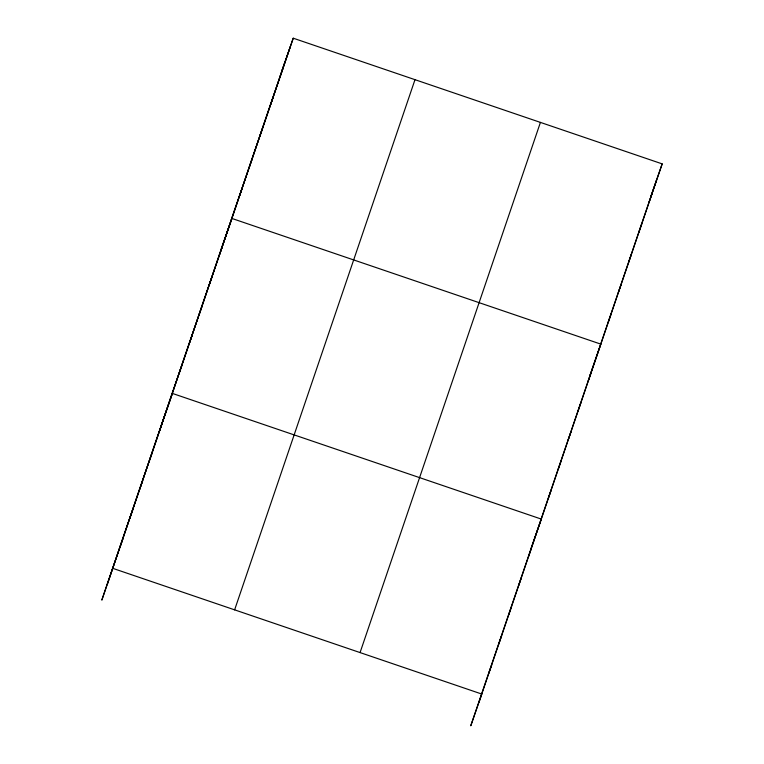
<?xml version="1.0" encoding="UTF-8"?>
<svg xmlns="http://www.w3.org/2000/svg" width="764" height="764" viewBox="0 0 764 764"><rect width="100%" height="100%" fill="white"/><g stroke="black" fill="none" stroke-linecap="round" stroke-linejoin="round"><path stroke-width="1.15" d="M284.877 62.228L101.822 600.122L293.242 38.2L662.178 163.878L478.904 702.412M107.285 584.45L290.33 46.556M234.624 609.853L414.995 79.676M360.064 652.58L540.425 122.402M656.582 179.951L470.758 725.8L481.807 694.056L112.881 568.378M282.193 69.944L293.242 38.2M280.111 76.601L283.024 68.244M269.893 106.645L272.805 98.289M259.674 136.689L262.577 128.333M249.456 166.733L252.359 158.377M239.227 196.778L242.14 188.412M220.863 250.21L231.922 218.456L600.848 344.134L589.798 375.888M219.087 255.978L221.999 247.622M209.174 285.134L212.077 276.778M199.251 314.3L202.164 305.934M189.329 343.456L192.242 335.1M179.406 372.612L182.319 364.256M161.347 425.166L172.397 393.422L541.332 519.1L530.665 549.736M159.571 430.934L162.484 422.578M149.648 460.09L152.561 451.734M139.726 489.256L142.639 480.9M129.813 518.412L132.716 510.056M119.891 547.578L122.803 539.212M651.119 195.622L662.178 163.878M649.047 202.279L651.959 193.922M638.828 232.323L641.731 223.967M628.6 262.367L631.513 254.011M618.382 292.411L621.294 284.055M608.163 322.456L611.076 314.09M588.022 381.656L590.935 373.3M578.1 410.812L581.012 402.456M568.177 439.978L571.09 431.612M558.264 469.134L561.168 460.778M548.342 498.29L551.255 489.934M528.497 556.612L531.41 548.256M518.584 585.768L521.487 577.412M508.662 614.934L511.574 606.578M498.739 644.09L501.652 635.734M488.817 673.246L491.729 664.89"/></g></svg>
